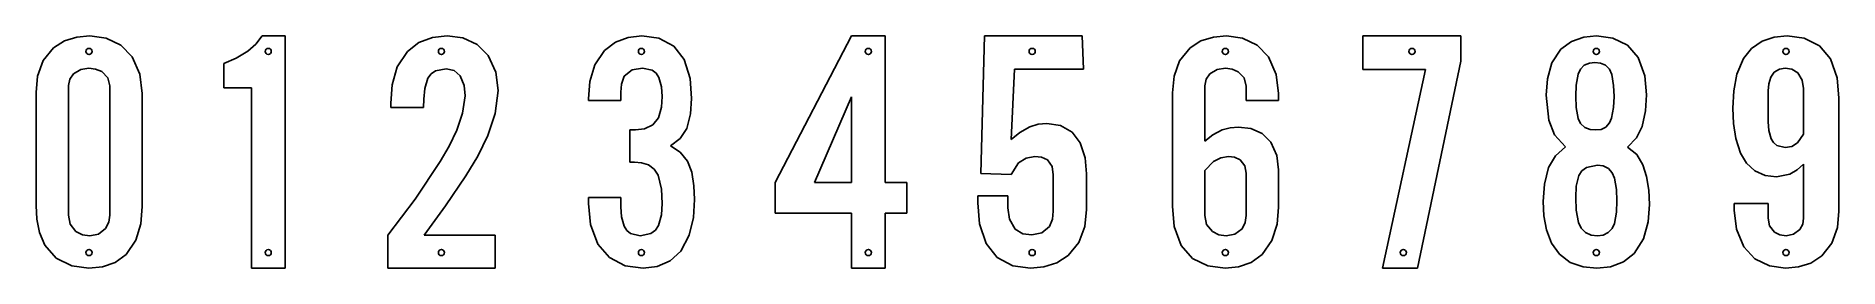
# Model space of a CAD drawing. Extents: x -24 to 1138, y 328 to 478.
import ezdxf

# ---------------------------------------------------------------- set-up
doc = ezdxf.new("R2010")
doc.units = 0
doc.header["$MEASUREMENT"] = 0
doc.layers.get('0').update_dxf_attribs({"linetype": 'CONTINUOUS'})

msp = doc.modelspace()

# ---------------------------------------------------------------- linework, layer by layer
at = {"color": 7, "linetype": 'Continuous'}
for p, q in [((-5.252957, 474.523625), (2.733118, 476.993554)), ((2.733118, 476.993554), (11.070161, 477.697303)), ((11.070161, 477.697303), (21.527105, 476.381493)), ((117.947774, 472.393498), (122.229053, 477.716844)), ((122.229053, 477.716844), (136.878732, 477.716844)), ((136.878732, 477.716844), (136.878732, 327.704125)), ((223.169322, 473.490649), (232.000952, 476.744135)), ((232.000952, 476.744135), (241.378536, 477.703146)), ((241.378536, 477.703146), (251.436485, 476.434719)), ((349.844267, 473.769074), (358.137142, 476.796432)), ((358.137142, 476.796432), (366.932378, 477.70354)), ((366.932378, 477.70354), (377.785182, 476.272455)), ((452.694982, 382.971969), (502.041271, 477.716844)), ((502.041271, 477.716844), (523.753638, 477.716844)), ((523.753638, 477.716844), (523.753638, 382.971969)), ((585.320163, 388.884555), (587.755205, 477.702711)), ((587.755205, 477.702711), (650.670602, 477.702711)), ((650.670602, 477.702711), (651.553304, 456.274342)), ((727.248277, 474.489273), (735.258237, 476.965884)), ((735.258237, 476.965884), (743.620443, 477.70354)), ((743.620443, 477.70354), (754.064191, 476.330251)), ((831.674482, 477.716844), (894.837731, 477.716844)), ((831.674482, 456.004477), (831.674482, 477.716844)), ((894.837731, 477.716844), (894.837731, 461.340044)), ((966.01494, 474.207951), (973.932685, 476.918336)), ((973.932685, 476.918336), (982.279357, 477.70354)), ((982.279357, 477.70354), (992.746186, 476.381271)), ((1088.876478, 474.377166), (1096.737561, 476.945529)), ((1096.737561, 476.945529), (1104.983966, 477.70412)), ((1104.983966, 477.70412), (1115.966435, 476.290872)), ((-18.963616, 461.787762), (-12.307534, 470.053098)), ((-12.307534, 470.053098), (-5.252957, 474.523625)), ((21.527105, 476.381493), (31.014425, 471.845027)), ((31.014425, 471.845027), (38.354175, 464.309284)), ((105.429588, 463.303244), (112.838061, 467.855616)), ((112.838061, 467.855616), (117.947774, 472.393498)), ((209.224302, 457.683752), (215.744478, 467.714494)), ((215.744478, 467.714494), (223.169322, 473.490649)), ((251.436485, 476.434719), (260.631704, 472.214975)), ((260.631704, 472.214975), (267.812686, 465.081079)), ((267.812686, 465.081079), (272.810876, 454.265665)), ((336.561666, 459.108312), (342.827488, 468.417038)), ((342.827488, 468.417038), (349.844267, 473.769074)), ((377.785182, 476.272455), (387.408507, 471.144655)), ((387.408507, 471.144655), (394.087443, 462.512573)), ((713.50583, 461.679849), (720.196875, 469.960355)), ((720.196875, 469.960355), (727.248277, 474.489273)), ((754.064191, 476.330251), (763.524454, 471.741867)), ((763.524454, 471.741867), (770.789663, 464.134885)), ((953.46162, 460.339324), (959.297923, 469.224715)), ((959.297923, 469.224715), (966.01494, 474.207951)), ((992.746186, 476.381271), (1002.157927, 471.692564)), ((1002.157927, 471.692564), (1009.013267, 463.713468)), ((1076.939076, 463.19574), (1082.075111, 469.678097)), ((1082.075111, 469.678097), (1088.876478, 474.377166)), ((1115.966435, 476.290872), (1125.832257, 471.337491)), ((1125.832257, 471.337491), (1132.9608, 462.904067)), ((-22.598017, 451.803942), (-18.963616, 461.787762)), ((0.564925, 453.23645), (-1.901289, 449.803274)), ((5.18053, 455.986094), (0.564925, 453.23645)), ((10.5065, 456.812177), (5.18053, 455.986094)), ((14.798066, 456.33332), (10.5065, 456.812177)), ((18.779208, 454.680216), (14.798066, 456.33332)), ((22.567109, 450.749912), (18.779208, 454.680216)), ((38.354175, 464.309284), (43.336873, 452.96168)), ((97.401701, 459.95218), (105.429588, 463.303244)), ((97.401701, 444.161368), (97.401701, 459.95218)), ((205.918429, 446.160818), (209.224302, 457.683752)), ((231.02175, 453.342283), (228.94785, 450.53099)), ((233.933079, 455.272728), (231.02175, 453.342283)), ((240.777578, 456.549438), (233.933079, 455.272728)), ((245.873149, 455.36829), (240.777578, 456.549438)), ((249.743285, 451.846002), (245.873149, 455.36829)), ((272.810876, 454.265665), (274.220869, 442.396886)), ((333.319306, 448.342622), (336.561666, 459.108312)), ((360.683949, 455.786992), (355.500267, 451.627251)), ((367.347724, 456.817546), (360.683949, 455.786992)), ((373.483619, 455.503625), (367.347724, 456.817546)), ((375.987875, 453.584149), (373.483619, 455.503625)), ((377.765351, 450.972062), (375.987875, 453.584149)), ((394.087443, 462.512573), (397.904761, 450.188619)), ((607.052912, 456.274342), (604.800498, 410.830371)), ((651.553304, 456.274342), (607.052912, 456.274342)), ((709.857716, 451.665192), (713.50583, 461.679849)), ((732.937143, 453.224536), (730.504492, 449.712146)), ((737.607424, 456.009148), (732.937143, 453.224536)), ((742.997424, 456.817546), (737.607424, 456.009148)), ((747.292533, 456.32329), (742.997424, 456.817546)), ((751.252787, 454.60665), (747.292533, 456.32329)), ((755.024575, 450.651033), (751.252787, 454.60665)), ((770.789663, 464.134885), (775.773484, 452.786778)), ((872.015073, 456.004477), (831.674482, 456.004477)), ((844.288627, 327.704125), (872.015073, 456.004477)), ((894.837731, 461.340044), (866.710347, 327.704125)), ((950.583708, 450.078355), (953.46162, 460.339324)), ((971.770025, 456.295402), (970.301603, 453.038669)), ((974.268709, 458.843984), (971.770025, 456.295402)), ((977.562642, 460.232425), (974.268709, 458.843984)), ((981.12232, 460.614999), (977.562642, 460.232425)), ((984.724253, 460.233785), (981.12232, 460.614999)), ((988.059099, 458.822529), (984.724253, 460.233785)), ((990.545317, 456.211953), (988.059099, 458.822529)), ((991.968682, 452.888861), (990.545317, 456.211953)), ((1009.013267, 463.713468), (1013.241764, 452.039083)), ((1072.695952, 453.017502), (1076.939076, 463.19574)), ((1096.740273, 454.241813), (1094.513005, 451.103323)), ((1100.029962, 456.219782), (1096.740273, 454.241813)), ((1103.826925, 456.818045), (1100.029962, 456.219782)), ((1108.156382, 456.169726), (1103.826925, 456.818045)), ((1111.889019, 453.906385), (1108.156382, 456.169726)), ((1114.845783, 449.215974), (1111.889019, 453.906385)), ((1132.9608, 462.904067), (1137.297583, 450.612867)), ((-23.609828, 441.207665), (-22.598017, 451.803942)), ((-1.901289, 449.803274), (-2.724702, 445.657621)), ((-2.724702, 445.657621), (-2.724702, 361.909453)), ((23.856368, 445.449956), (22.567109, 450.749912)), ((23.856368, 361.909453), (23.856368, 445.449956)), ((43.336873, 452.96168), (44.741494, 440.614338)), ((115.166365, 444.161368), (97.401701, 444.161368)), ((115.166365, 327.704125), (115.166365, 444.161368)), ((204.990552, 434.193814), (205.918429, 446.160818)), ((226.945535, 443.845259), (226.384643, 436.868076)), ((228.94785, 450.53099), (226.945535, 443.845259)), ((252.376379, 445.719591), (249.743285, 451.846002)), ((253.067161, 439.061571), (252.376379, 445.719591)), ((274.220869, 442.396886), (272.367508, 427.626357)), ((332.428952, 437.118256), (333.319306, 448.342622)), ((353.737785, 446.628902), (353.314947, 441.331056)), ((355.500267, 451.627251), (353.737785, 446.628902)), ((379.506533, 444.910701), (377.765351, 450.972062)), ((379.897122, 438.601636), (379.506533, 444.910701)), ((397.904761, 450.188619), (398.884389, 437.296261)), ((708.820342, 441.03438), (709.857716, 451.665192)), ((730.504492, 449.712146), (729.706336, 445.514188)), ((729.706336, 445.514188), (729.706336, 409.705388)), ((756.288511, 445.336182), (755.024575, 450.651033)), ((756.288511, 435.931551), (756.288511, 445.336182)), ((775.773484, 452.786778), (777.174506, 440.441027)), ((949.793329, 439.432329), (950.583708, 450.078355)), ((969.067502, 445.994634), (968.780596, 438.838977)), ((970.301603, 453.038669), (969.067502, 445.994634)), ((993.183742, 445.754255), (991.968682, 452.888861)), ((993.464044, 438.512633), (993.183742, 445.754255)), ((1013.241764, 452.039083), (1014.350039, 439.640002)), ((1070.094726, 431.125799), (1070.641486, 442.164798)), ((1070.641486, 442.164798), (1072.695952, 453.017502)), ((1093.224402, 446.751368), (1092.879536, 442.221527)), ((1092.879536, 442.221527), (1092.879536, 422.314486)), ((1094.513005, 451.103323), (1093.224402, 446.751368)), ((1115.664345, 443.704913), (1114.845783, 449.215974)), ((1115.664345, 414.215198), (1115.664345, 443.704913)), ((1137.297583, 450.612867), (1138.449154, 437.593362)), ((-23.609828, 368.050392), (-23.609828, 441.207665)), ((44.741494, 440.614338), (44.741494, 367.457064)), ((204.990552, 431.549601), (204.990552, 434.193814)), ((226.14426, 431.549601), (204.990552, 431.549601)), ((226.384643, 436.868076), (226.14426, 431.549601)), ((251.362936, 427.726438), (253.067161, 439.061571)), ((332.428952, 435.931551), (332.428952, 437.118256)), ((353.314947, 435.931551), (332.428952, 435.931551)), ((353.314947, 441.331056), (353.314947, 435.931551)), ((377.599546, 424.890419), (379.455683, 431.619853)), ((379.455683, 431.619853), (379.897122, 438.601636)), ((398.884389, 437.296261), (398.278076, 427.411771)), ((502.041271, 438.363179), (478.108321, 382.971969)), ((502.041271, 382.971969), (502.041271, 438.363179)), ((708.820342, 367.725726), (708.820342, 441.03438)), ((777.174506, 435.931551), (756.288511, 435.931551)), ((777.174506, 440.441027), (777.174506, 435.931551)), ((951.425031, 423.302702), (949.793329, 439.432329)), ((968.780596, 438.838977), (969.068356, 431.546822)), ((969.068356, 431.546822), (970.376882, 424.377521)), ((991.940203, 424.661938), (993.172189, 431.530969)), ((993.172189, 431.530969), (993.464044, 438.512633)), ((1014.350039, 439.640002), (1013.804827, 429.243309)), ((1070.497357, 421.213179), (1070.094726, 431.125799)), ((1138.449154, 437.593362), (1138.449154, 364.432763)), ((247.519643, 416.904158), (251.362936, 427.726438)), ((272.367508, 427.626357), (267.679689, 413.481471)), ((368.617274, 417.750665), (373.984762, 420.234821)), ((373.984762, 420.234821), (377.599546, 424.890419)), ((398.278076, 427.411771), (395.774765, 417.850538)), ((610.459118, 415.414721), (616.851688, 418.895103)), ((616.851688, 418.895103), (622.30721, 420.619204)), ((622.30721, 420.619204), (627.994273, 421.209737)), ((627.994273, 421.209737), (636.612862, 419.943728)), ((636.612862, 419.943728), (644.148682, 415.625185)), ((741.004453, 416.943113), (746.110299, 418.378105)), ((746.110299, 418.378105), (751.393356, 418.84301)), ((751.393356, 418.84301), (759.362329, 417.951773)), ((955.19045, 413.714999), (951.425031, 423.302702)), ((970.376882, 424.377521), (971.931039, 421.083806)), ((971.931039, 421.083806), (974.59241, 418.605222)), ((974.59241, 418.605222), (977.995463, 417.300796)), ((985.092411, 417.360928), (988.244642, 418.864106)), ((988.244642, 418.864106), (990.562116, 421.459176)), ((990.562116, 421.459176), (991.940203, 424.661938)), ((1011.571836, 419.087168), (1007.881454, 411.80644)), ((1013.804827, 429.243309), (1011.571836, 419.087168)), ((1071.9444, 411.40169), (1070.497357, 421.213179)), ((1092.879536, 422.314486), (1093.2543, 416.650855)), ((242.576843, 406.531639), (247.519643, 416.904158)), ((267.679689, 413.481471), (261.114621, 400.094263)), ((359.011127, 416.944284), (361.08786, 417.043896)), ((359.011127, 396.058289), (359.011127, 416.944284)), ((361.08786, 417.043896), (362.719578, 417.122289)), ((362.719578, 417.122289), (368.617274, 417.750665)), ((391.557447, 411.344711), (385.385629, 406.649624)), ((395.774765, 417.850538), (391.557447, 411.344711)), ((604.800498, 410.830371), (610.459118, 415.414721)), ((644.148682, 415.625185), (649.451176, 408.723916)), ((649.451176, 408.723916), (652.64779, 398.960661)), ((729.706336, 409.705388), (734.980857, 413.912139)), ((734.980857, 413.912139), (741.004453, 416.943113)), ((759.362329, 417.951773), (766.686807, 414.739055)), ((766.686807, 414.739055), (772.377572, 409.126989)), ((772.377572, 409.126989), (776.150128, 400.498681)), ((962.135053, 406.145275), (955.19045, 413.714999)), ((977.995463, 417.300796), (981.62667, 416.944284)), ((981.62667, 416.944284), (985.092411, 417.360928)), ((1007.881454, 411.80644), (1002.215988, 405.937602)), ((1074.974604, 401.968445), (1071.9444, 411.40169)), ((1093.2543, 416.650855), (1094.737082, 411.180624)), ((1094.737082, 411.180624), (1096.223699, 408.765442)), ((1096.223699, 408.765442), (1098.372507, 406.916595)), ((1098.372507, 406.916595), (1103.826925, 405.552224)), ((1108.104426, 406.305913), (1111.774291, 408.62261)), ((1111.774291, 408.62261), (1115.664345, 414.215198)), ((220.734075, 372.170802), (236.933533, 396.520638)), ((236.933533, 396.520638), (242.576843, 406.531639)), ((261.114621, 400.094263), (253.416215, 387.319096)), ((362.06689, 396.058289), (359.011127, 396.058289)), ((366.701784, 395.69614), (362.06689, 396.058289)), ((371.138455, 394.33295), (366.701784, 395.69614)), ((385.385629, 406.649624), (391.653253, 402.527945)), ((391.653253, 402.527945), (396.342288, 396.682655)), ((396.342288, 396.682655), (399.029165, 389.678986)), ((609.668843, 395.727884), (604.800498, 388.093167)), ((614.56517, 398.792502), (609.668843, 395.727884)), ((620.263015, 399.781368), (614.56517, 398.792502)), ((624.478155, 399.372294), (620.263015, 399.781368)), ((628.355059, 397.717221), (624.478155, 399.372294)), ((631.370221, 393.336963), (628.355059, 397.717221)), ((652.64779, 398.960661), (653.501338, 388.701927)), ((735.393286, 396.535937), (729.706336, 390.71812)), ((739.975105, 398.966335), (735.393286, 396.535937)), ((745.074156, 399.855743), (739.975105, 398.966335)), ((748.935079, 399.394149), (745.074156, 399.855743)), ((752.417527, 397.688418), (748.935079, 399.394149)), ((755.44291, 393.825985), (752.417527, 397.688418)), ((776.150128, 400.498681), (777.174506, 391.103799)), ((951.32781, 392.656246), (955.656113, 400.268845)), ((955.656113, 400.268845), (962.135053, 406.145275)), ((1002.215988, 405.937602), (1008.174797, 401.040706)), ((1008.174797, 401.040706), (1012.079385, 394.359901)), ((1078.761611, 395.577917), (1074.974604, 401.968445)), ((1084.176028, 390.509242), (1078.761611, 395.577917)), ((1103.826925, 405.552224), (1108.104426, 406.305913)), ((253.416215, 387.319096), (240.338998, 367.867414)), ((374.894353, 391.625936), (371.138455, 394.33295)), ((377.331529, 387.685368), (374.894353, 391.625936)), ((379.427582, 378.646787), (377.331529, 387.685368)), ((399.029165, 389.678986), (400.427593, 380.937835)), ((604.800498, 388.093167), (585.320163, 388.884555)), ((632.072969, 388.001852), (631.370221, 393.336963)), ((632.072969, 364.412383), (632.072969, 388.001852)), ((653.501338, 388.701927), (653.501338, 365.477714)), ((729.706336, 390.71812), (729.706336, 361.703202)), ((756.288511, 388.967731), (755.44291, 393.825985)), ((756.288511, 361.703202), (756.288511, 388.967731)), ((777.174506, 391.103799), (777.174506, 367.132374)), ((948.616497, 381.836633), (951.32781, 392.656246)), ((970.856885, 387.593111), (969.160132, 380.568746)), ((972.803067, 390.634553), (970.856885, 387.593111)), ((975.714774, 392.782928), (972.803067, 390.634553)), ((982.783706, 394.159562), (975.714774, 392.782928)), ((986.491766, 393.709295), (982.783706, 394.159562)), ((989.855246, 392.100031), (986.491766, 393.709295)), ((992.320971, 389.305937), (989.855246, 392.100031)), ((993.761975, 385.866752), (992.320971, 389.305937)), ((995.057301, 378.516567), (993.761975, 385.866752)), ((1012.079385, 394.359901), (1014.440324, 386.978433)), ((1014.440324, 386.978433), (1015.850849, 377.953077)), ((1090.939006, 387.476087), (1084.176028, 390.509242)), ((1098.308729, 386.564883), (1090.939006, 387.476087)), ((1106.81248, 388.291168), (1098.308729, 386.564883)), ((1111.569584, 391.146597), (1106.81248, 388.291168)), ((1115.664345, 394.901512), (1111.569584, 391.146597)), ((1115.664345, 359.982605), (1115.664345, 394.901512)), ((203.067488, 348.857833), (220.734075, 372.170802)), ((332.428952, 373.273568), (353.314947, 373.273568)), ((332.428952, 369.505782), (332.428952, 373.273568)), ((353.314947, 373.273568), (353.314947, 367.162041)), ((379.897122, 369.357444), (379.427582, 378.646787)), ((400.783116, 372.086864), (400.06062, 360.373555)), ((400.427593, 380.937835), (400.783116, 372.086864)), ((452.694982, 363.233454), (452.694982, 382.971969)), ((478.108321, 382.971969), (502.041271, 382.971969)), ((523.753638, 382.971969), (537.570599, 382.971969)), ((537.570599, 382.971969), (537.570599, 363.233454)), ((583.372129, 374.456931), (602.852465, 374.456931)), ((583.372129, 369.86079), (583.372129, 374.456931)), ((602.852465, 374.456931), (602.852465, 366.664797)), ((947.894602, 370.692486), (948.616497, 381.836633)), ((969.160132, 380.568746), (968.780596, 373.332903)), ((968.780596, 373.332903), (969.110507, 365.219791)), ((995.362771, 371.048498), (995.057301, 378.516567)), ((1015.850849, 377.953077), (1016.248766, 368.823427)), ((-23.128147, 359.235863), (-23.609828, 368.050392)), ((-2.724702, 361.909453), (-1.587326, 356.02597)), ((23.236433, 357.366673), (23.856368, 361.909453)), ((44.741494, 367.457064), (43.867879, 356.363202)), ((240.338998, 367.867414), (226.625026, 348.857833)), ((333.715022, 355.949602), (332.428952, 369.505782)), ((353.314947, 367.162041), (353.72424, 360.810637)), ((353.72424, 360.810637), (355.421538, 354.685591)), ((377.572571, 355.273158), (379.456306, 362.186536)), ((379.456306, 362.186536), (379.897122, 369.357444)), ((400.06062, 360.373555), (397.420487, 348.952324)), ((502.041271, 363.233454), (452.694982, 363.233454)), ((502.041271, 327.704125), (502.041271, 363.233454)), ((523.753638, 363.233454), (523.753638, 327.704125)), ((537.570599, 363.233454), (523.753638, 363.233454)), ((584.478554, 356.342213), (583.372129, 369.86079)), ((602.852465, 366.664797), (603.755139, 359.244343)), ((631.556504, 359.309356), (632.072969, 364.412383)), ((653.501338, 365.477714), (652.39155, 354.510767)), ((709.985711, 354.627575), (708.820342, 367.725726)), ((729.706336, 361.703202), (730.866828, 355.864019)), ((755.73427, 357.186671), (756.288511, 361.703202)), ((777.174506, 367.132374), (776.267629, 356.089298)), ((948.340607, 361.479307), (947.894602, 370.692486)), ((949.946807, 352.400992), (948.340607, 361.479307)), ((969.110507, 365.219791), (970.546447, 357.238886)), ((993.677056, 356.584236), (995.046708, 363.750228)), ((995.046708, 363.750228), (995.362771, 371.048498)), ((1016.248766, 368.823427), (1015.451294, 357.535048)), ((1070.984758, 369.476276), (1092.879536, 369.476276)), ((1070.984758, 365.026118), (1070.984758, 369.476276)), ((1072.323568, 352.729419), (1070.984758, 365.026118)), ((1092.879536, 369.476276), (1092.879536, 359.982605)), ((1138.449154, 364.432763), (1137.456908, 353.842336)), ((-21.374892, 350.590695), (-23.128147, 359.235863)), ((-17.989414, 342.454026), (-21.374892, 350.590695)), ((-1.587326, 356.02597), (2.075018, 351.305033)), ((2.075018, 351.305033), (6.29739, 349.207703)), ((6.29739, 349.207703), (10.981162, 348.589251)), ((10.981162, 348.589251), (16.689925, 349.666886)), ((16.689925, 349.666886), (21.224366, 353.257566)), ((21.224366, 353.257566), (23.236433, 357.366673)), ((43.867879, 356.363202), (40.684856, 345.718771)), ((203.067488, 327.704125), (203.067488, 348.857833)), ((226.625026, 348.857833), (272.297805, 348.857833)), ((272.297805, 348.857833), (272.297805, 327.704125)), ((338.442435, 343.216256), (333.715022, 355.949602)), ((355.421538, 354.685591), (357.154138, 352.013327)), ((357.154138, 352.013327), (359.630623, 350.026588)), ((359.630623, 350.026588), (365.775341, 348.59012)), ((365.775341, 348.59012), (372.747041, 350.096935)), ((372.747041, 350.096935), (375.585378, 352.28507)), ((375.585378, 352.28507), (377.572571, 355.273158)), ((397.420487, 348.952324), (391.953663, 338.611498)), ((588.705804, 343.487073), (584.478554, 356.342213)), ((603.755139, 359.244343), (607.410582, 352.793547)), ((607.410582, 352.793547), (612.494176, 349.908692)), ((612.494176, 349.908692), (618.314981, 349.132495)), ((618.314981, 349.132495), (624.694872, 350.37395)), ((624.694872, 350.37395), (629.603469, 354.575484)), ((629.603469, 354.575484), (631.556504, 359.309356)), ((652.39155, 354.510767), (648.531604, 344.204054)), ((714.452902, 342.299324), (709.985711, 354.627575)), ((730.866828, 355.864019), (734.602997, 351.252652)), ((734.602997, 351.252652), (738.814527, 349.196943)), ((738.814527, 349.196943), (743.472105, 348.59012)), ((743.472105, 348.59012), (749.14599, 349.636614)), ((749.14599, 349.636614), (753.709189, 353.123272)), ((753.709189, 353.123272), (755.73427, 357.186671)), ((776.267629, 356.089298), (773.017899, 345.513179)), ((953.169036, 343.773004), (949.946807, 352.400992)), ((970.546447, 357.238886), (972.211444, 353.544954)), ((972.211444, 353.544954), (975.036483, 350.645464)), ((975.036483, 350.645464), (978.748513, 349.01917)), ((978.748513, 349.01917), (982.783706, 348.59012)), ((982.783706, 348.59012), (986.406143, 349.037223)), ((986.406143, 349.037223), (989.710801, 350.584521)), ((989.710801, 350.584521), (992.183742, 353.256114)), ((992.183742, 353.256114), (993.677056, 356.584236)), ((1015.451294, 357.535048), (1012.482281, 346.630509)), ((1077.142852, 341.37235), (1072.323568, 352.729419)), ((1092.879536, 359.982605), (1093.783963, 354.990921)), ((1093.783963, 354.990921), (1096.829498, 350.956876)), ((1096.829498, 350.956876), (1100.368908, 349.123295)), ((1100.368908, 349.123295), (1104.331276, 348.590201)), ((1104.331276, 348.590201), (1109.240835, 349.581802)), ((1109.240835, 349.581802), (1113.219234, 352.612877)), ((1113.219234, 352.612877), (1115.09613, 356.075948)), ((1115.09613, 356.075948), (1115.664345, 359.982605)), ((1137.456908, 353.842336), (1133.899334, 343.838231)), ((-10.678935, 334.006246), (-17.989414, 342.454026)), ((40.684856, 345.718771), (34.455987, 336.549714)), ((345.943618, 334.482663), (338.442435, 343.216256)), ((391.953663, 338.611498), (385.207699, 332.379469)), ((595.844099, 334.53183), (588.705804, 343.487073)), ((648.531604, 344.204054), (641.553467, 335.711495)), ((721.731141, 333.913941), (714.452902, 342.299324)), ((773.017899, 345.513179), (766.698937, 336.463427)), ((958.228702, 336.594733), (953.169036, 343.773004)), ((1006.486547, 337.090491), (999.516628, 331.614599)), ((1012.482281, 346.630509), (1006.486547, 337.090491)), ((1084.297814, 333.729379), (1077.142852, 341.37235)), ((1133.899334, 343.838231), (1127.341572, 335.508119)), ((-0.645162, 329.091219), (-10.678935, 334.006246)), ((10.476834, 327.704125), (-0.645162, 329.091219)), ((19.174698, 328.541879), (10.476834, 327.704125)), ((27.423133, 331.39348), (19.174698, 328.541879)), ((34.455987, 336.549714), (27.423133, 331.39348)), ((136.878732, 327.704125), (115.166365, 327.704125)), ((272.297805, 327.704125), (203.067488, 327.704125)), ((356.178766, 329.233601), (345.943618, 334.482663)), ((367.614733, 327.704125), (356.178766, 329.233601)), ((376.76104, 328.761196), (367.614733, 327.704125)), ((385.207699, 332.379469), (376.76104, 328.761196)), ((523.753638, 327.704125), (502.041271, 327.704125)), ((605.985611, 329.226602), (595.844099, 334.53183)), ((617.371403, 327.704125), (605.985611, 329.226602)), ((626.001391, 328.474496), (617.371403, 327.704125)), ((634.265791, 331.04813), (626.001391, 328.474496)), ((641.553467, 335.711495), (634.265791, 331.04813)), ((731.733388, 329.082331), (721.731141, 333.913941)), ((742.78975, 327.704125), (731.733388, 329.082331)), ((751.45163, 328.539193), (742.78975, 327.704125)), ((759.67045, 331.363134), (751.45163, 328.539193)), ((766.698937, 336.463427), (759.67045, 331.363134)), ((866.710347, 327.704125), (844.288627, 327.704125)), ((965.269403, 331.358831), (958.228702, 336.594733)), ((973.580376, 328.520851), (965.269403, 331.358831)), ((982.338692, 327.704125), (973.580376, 328.520851)), ((991.182497, 328.573102), (982.338692, 327.704125)), ((999.516628, 331.614599), (991.182497, 328.573102)), ((1093.675042, 329.094715), (1084.297814, 333.729379)), ((1104.064266, 327.704125), (1093.675042, 329.094715)), ((1112.389671, 328.447155), (1104.064266, 327.704125)), ((1120.350865, 330.953205), (1112.389671, 328.447155)), ((1127.341572, 335.508119), (1120.350865, 330.953205))]:
    msp.add_line(p, q, dxfattribs=at)
at = {"linetype": 'Continuous'}
for centre in [(10.565833, 467.716842), (126.022549, 467.716842), (237.682646, 467.716842), (366.606034, 467.716842), (512.897454, 467.716842), (618.436734, 467.716842), (742.997424, 467.716842), (863.256106, 467.716842), (982.071684, 467.716842), (1104.27194, 467.716842), (10.565833, 337.704127), (126.022549, 337.704127), (237.682646, 337.704127), (366.606034, 337.704127), (512.897454, 337.704127), (618.436734, 337.704127), (742.997424, 337.704127), (857.632405, 337.704127), (982.071684, 337.704127), (1104.27194, 337.704127)]:
    msp.add_circle(centre, 2, dxfattribs=at)

doc.saveas('drawing.dxf')
